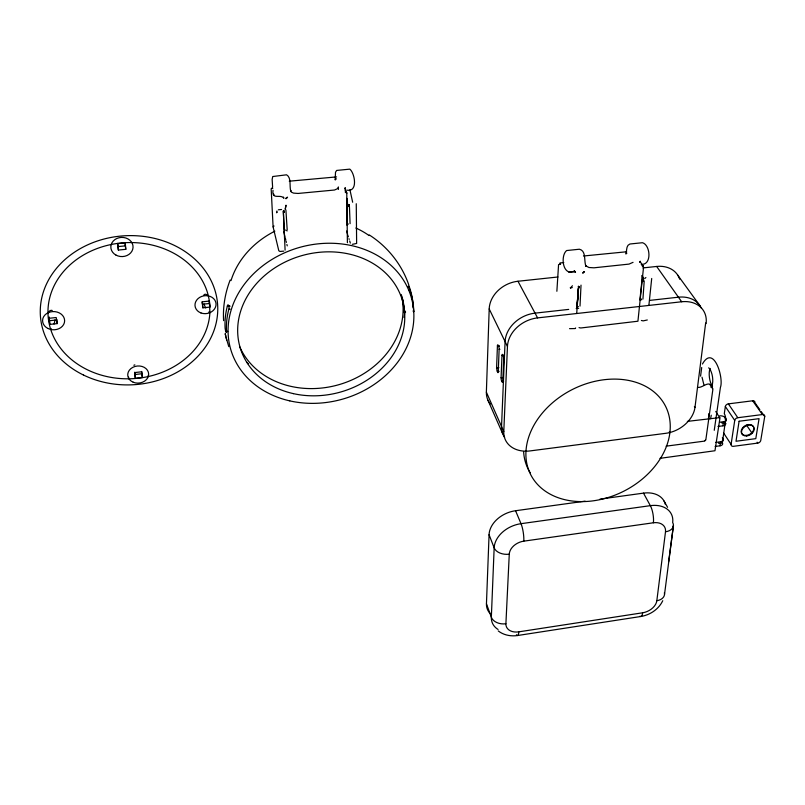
<?xml version="1.0" encoding="UTF-8"?>
<svg xmlns="http://www.w3.org/2000/svg" width="805" height="805" viewBox="0 0 805 805"><rect width="100%" height="100%" fill="white"/><g stroke="black" fill="none" stroke-linecap="round" stroke-linejoin="round"><path stroke-width="1.21" d="M57.165 321.145L57.175 323.61L49.83 324.395L49.256 317.039M643.628 279.023L643.245 280.553L643.084 279.134L643.577 280.653M348.726 205.839L349.169 204.561M498.255 371.638L499.13 349.37A2.234 0.513 83.4 0 0 498.627 346.301L498.064 345.114A2.234 0.513 83.4 0 0 497.43 345.798L496.574 368.368L497.621 372.262A2.214 0.503 83.2 0 0 498.255 371.638L499.06 371.548M643.356 280.07L643.235 279.325M490.275 403.939A27.481 21.685 -24.9 0 1 486.371 392.156L489.199 308.939A28.588 23.365 -27.4 0 1 517.977 281.257L557.956 276.99M498.054 629.46A25.669 18.113 -21.3 0 1 491.342 617.274L486.451 603.8L489.068 534.701A26.283 19.37 -22.3 0 1 515.562 510.732L585.124 501.163M501.082 377.736L501.988 355.387A2.254 0.523 83.3 0 1 502.642 354.713L503.226 355.931A2.254 0.523 83.3 0 1 503.719 359.03L502.793 381.429A2.234 0.513 83.1 0 1 502.149 382.033L501.575 380.805A2.234 0.513 83.1 0 1 501.082 377.736L503.427 377.454M705.663 322.976L694.987 407.36A28.245 21.111 -29.8 0 1 665.856 433.301L530.133 450.911A28.588 22.057 -24.8 0 1 503.789 431.591L507.452 346.462L489.199 308.939M348.736 205.446L348.887 206.171M643.426 280.663L643.366 279.989M580.013 306.091L581.019 285.111M642.662 612.786L518.792 631.845A13.916 9.771 -21.3 0 1 505.902 623.744L509.273 554.172A14.42 10.495 -22.3 0 1 523.813 541.151L653.398 522.777A14.218 10.103 -26.5 0 1 665.504 531.793L656.83 600.721A13.705 9.429 -25.1 0 1 642.662 612.786A11.823 3.482 79.9 0 1 639.905 616.248M404.442 312.934L404.442 312.229A85.078 71.504 -15.8 0 0 401.202 294.489M209.904 312.682L209.401 301.07L208.364 295.888A81.053 68.093 -3 0 0 80.49 256.855A81.053 68.093 -3 0 0 90.975 371.427A81.053 68.093 -3 0 0 209.904 312.682A9.972 4.156 68.6 0 1 208.877 311.978M556.869 291.279L558.579 264.503M348.907 204.913L348.696 205.708L348.726 204.852M642.933 299.108L644.211 280.985M345.124 190.564L345.134 187.947L346.754 193.109L345.154 191.902L346.764 193.12M578.453 287.244L576.954 307.027M576.722 313.296L578.694 286.379M718.422 443.163L720.203 443.485A2.485 1.429 8.9 0 0 721.2 443.344L722.508 441.915L725.486 420.713M722.508 441.915L722.377 440.848M643.366 280.321L643.054 281.036M643.547 267.159L637.932 321.215L580.787 327.987L579.037 327.625M648.9 305.216L651.708 278.47M283.732 251.15L279.939 251.462L278.802 250.747L273.106 226.909L274.032 226.014M578.865 287.184L578.393 286.339L579.037 287.677L578.372 286.359L578.896 287.606M664.538 594.291L673.443 525.524L668.593 562.021M347.116 224.917L346.814 198.342L347.569 203.574M700.571 376.136L701.708 367.513M348.716 205.849L348.414 206.533M276.94 210.97L276.598 212.762L277.131 212.168M708.45 419.204L708.843 413.599M705.814 439.963L712.868 389.449C710.04 377.948 703.258 388.413 697.502 387.386M714.256 430.303L720.405 387.457C724.007 378.119 713.753 343.886 702.433 364.011M759.84 409.665L754.959 402.782A2.888 2.103 -32.2 0 0 752.665 400.789L728.364 403.869A2.888 2.123 -31.5 0 0 725.345 406.545L724.299 413.649A5.887 2.224 81.7 0 1 725.728 421.468M715.082 446.453L720.002 445.809L720.596 441.764A4.337 2.485 8.9 0 0 722.96 438.745L722.337 437.789M717.969 426.479L722.93 425.835L723.534 421.719A4.377 2.455 8.6 0 0 725.919 418.731L725.285 417.785A4.377 2.455 8.6 0 0 719.63 415.853M725.094 419.073L725.285 417.785M731.091 444.39L734.734 420.411A2.928 2.133 -31.4 0 1 737.813 417.715L762.416 414.545A2.928 2.113 -32 0 1 764.72 416.537L760.755 440.456A2.888 2.073 -31.3 0 1 757.716 443.102L733.425 446.322A2.898 2.083 -30.6 0 1 731.091 444.39L723.564 432.949M226.497 332.435L226.517 331.61A94.708 79.604 -15.8 0 1 228.811 309.291A2.113 0.654 -85.5 0 0 228.811 306.292L228.338 305.316A2.284 0.664 -85.1 0 0 228.177 305.035M284.185 212.228L283.823 210.769L284.215 211.936M710.624 418.731L711.248 415.209M286.107 198.241L286.006 198.755L287.556 197.225L286.107 198.231L286.942 197.396M633.042 262.339L629.027 264.1L593.979 267.813L588.948 267.502L585.537 265.67L586 266.334C583.665 261.062 586.593 251.009 579.419 249.218L566.65 250.546C560.34 255.447 562.433 276.266 574.005 271.476L573.472 271.526L575.525 272.311L574.267 270.691L574.649 271.416M647.301 319.977L643.185 320.873L641.374 320.481M725.526 421.488L724.208 422.897A2.516 1.409 8.7 0 1 723.212 423.048L721.401 422.716M336.349 178.77L335.162 179.867L335.514 172.22L336.651 170.439L349.793 169.141C354.703 172.944 358.305 191.952 347.257 190.211M575.645 327.967L575.193 328.49M404.412 313.115L404.271 312.863A85.28 44.798 -2.3 0 0 404.019 311.776L403.677 308.969A85.27 71.776 -15.7 0 0 402.611 299.39M582.931 272.734L582.76 273.277L584.48 271.657L583.313 272.211L583.856 271.838M285.292 209.36L286.006 205.184L285.191 209.099M230.16 280.019C225.159 292.919 222.754 306.816 223.609 320.652M710.171 368.438C708.118 372.645 709.467 382.757 712.546 386.269M705.542 440.043L704.848 440.697M335.262 179.676L335.524 179.143M356.565 243.482L352.318 244.328M356.635 243.382L356.263 203.725M347.025 225.098L347.378 224.414M662.757 600.701C658.742 609.284 650.017 615.02 640.8 616.499L517.535 635.527C510.833 636.534 503.628 635.165 498.245 630.919M572.436 285.765L570.524 287.858L571.117 287.667L570.242 287.767L572.295 287.566M710.966 387.346L711.841 386.32C713.894 380.554 712.294 372.433 709.467 368.469L708.611 367.875M576.863 307.097L578.372 306.514M347.307 224.545L348.364 223.981M645.892 277.514L644.875 278.48M133.861 365.259L134.848 364.856M626.864 253.152L625.888 253.988C627.075 250.737 625.817 245.424 629.933 244.006L642.42 242.718C650.45 244.75 652.171 265.308 641.223 264.342M640.78 299.52L639.905 300.034L642.44 275.501L642.41 277.987M284.93 230.24L285.523 230.069M575.082 328.561L569.538 328.661M600.027 499.11L643.497 493.133A25.921 18.656 -26.6 0 1 665.413 504.544M715.675 442.408L720.596 441.764M659.969 458.347L714.971 450.74L719.942 418.187L715.756 411.446M666.138 446.161L704.757 441.08M719.811 422.202L723.534 421.719M724.903 423.883L725.828 423.762M687.349 421.387L719.851 417.604M497.057 371.055L498.667 370.864M501.575 380.805L503.195 380.614M502.793 381.429L503.608 381.329M503.719 359.03L504.544 358.939M496.574 368.016L498.899 367.744M497.43 345.798L499.04 345.617M498.627 346.301L499.442 346.21M499.13 349.37L499.935 349.279M501.988 355.387L503.618 355.196M503.226 355.931L504.041 355.83M141.992 373.731L142.334 377.505L135.341 378.3L135.029 374.516L141.992 373.731L141.71 371.447M507.452 346.462A29.785 23.838 -27.1 0 1 537.589 317.895L681.654 301.764A29.483 22.721 -32.7 0 1 706.086 323.56M568.712 309.402L535.043 313.145A29.634 23.778 -27.2 0 0 505.087 341.602L501.535 426.489A28.447 22.017 -24.8 0 0 504.614 437.316M576.189 308.567L578.684 308.295M649.746 300.386L678.424 297.196A29.332 22.671 -32.7 0 1 701.195 307.953M229.334 305.87L227.352 306.081A95.141 80.097 -15.7 0 0 225.108 328.349L225.662 331.247L226.899 331.107M404.019 311.776L405.197 311.646M226.517 331.61L227.735 331.479M404.442 312.229L405.609 312.058M413.156 311.233L413.74 311.163A94.708 79.604 -15.8 0 0 409.785 290.042L408.839 286.037M642.913 267.924L656.659 266.455A28.316 22.299 -33.2 0 1 679.682 279.214M560.008 262.903L563.782 262.641M209.401 301.07L202.317 301.815L202.89 307.832L209.944 307.087L209.119 301.12M209.34 303.515L202.297 304.26L202.075 301.855M49.85 320.682L57.165 319.907M408.034 286.942L409.292 286.811A95.141 80.097 -15.7 0 1 413.207 307.892M228.801 306.313L230.119 306.172M407.763 287.345L409.021 287.214M228.811 309.291L230.109 309.15M408.558 290.172L409.785 290.042M583.474 256L626.652 251.764M117.691 243.382L118.104 246.582L125.5 245.867L125.791 249.329L118.365 250.053L117.54 243.633L124.986 242.919L125.791 249.329M278.349 209.793L281.559 209.491M289.277 181.185L336.591 176.909M568.511 271.979L573.764 271.506M643.296 266.113L641.998 265.539L643.437 266.817L640.136 261.514M559.616 263.949L560.612 264.07L559.777 264.211M271.909 188.038L272.835 188.179L272.03 188.3M345.768 191.952L346.633 192.616M642.601 265.59L643.376 266.284M369.233 234.919C387.507 246.582 401.796 264.382 408.789 284.93M643.748 278.148L641.917 275.672M286.63 230.361L287.053 230.995M283.813 211.081L284.256 212.057A1.61 0.835 84.4 0 0 284.105 211.614L284.074 211.494M677.73 275.139L700.068 305.93M761.238 411.627L764.72 416.537M752.665 400.789L762.416 414.545M656.659 266.455L681.654 301.764M641.676 299.863L640.418 297.961M746.587 425.231L752.252 433.482M757.113 442.217L757.716 443.102M728.364 403.869L737.813 417.715M725.345 406.545L734.734 420.411M709.789 384.408L712.667 388.654M226.225 332.515L226.145 332.364A95.201 49.88 -2.3 0 1 225.662 331.247M724.681 421.901L725.315 422.846A4.367 2.465 8.7 0 1 722.93 425.835M694.403 406.455L694.987 407.36M669.327 431.852L669.891 432.778M664.085 501.082L667.576 507.301M643.497 493.133L650.339 505.661A12.246 3.854 80.9 0 1 653.398 522.777M284.064 211.554L283.843 210.97M517.977 281.257L537.589 317.895M408.96 285.966L409.292 286.811M525.665 450.538L525.957 451.182M486.371 392.156L503.789 431.591M273.016 190.272C271.637 200.455 280.583 193.623 283.924 198.251L283.42 197.114M487.951 400.226L502.743 433.845M515.562 510.732L521.016 523.683A12.457 2.817 81.6 0 1 523.813 541.151M703.983 385.162L702.02 377.193M578.906 287.315L578.956 287.435A1.67 1.137 85.4 0 0 578.775 286.983M489.068 534.701L494.159 547.853L491.342 617.274A11.894 8.312 3.9 0 0 505.902 623.744M228.781 346.613L226.094 337.506M352.66 202.236L349.923 189.759M346.583 231.015L347.669 234.497M348.012 235.613L348.384 236.811M348.968 238.693L349.189 239.397M349.682 240.977L350.336 243.08M273.71 194.075L274.082 195.384M283.672 231.448L284.98 236.73M285.272 237.878L285.835 240.182M286.117 241.289L286.389 242.406M286.912 244.489L287.244 245.857M225.823 336.339L225.189 333.652L226.738 340.203M202.498 305.447L202.89 307.832M49.83 324.395L48.823 318.307L56.189 317.532L57.175 323.61M209.451 301.593L209.934 306.916M134.737 372.232L135.029 374.516M135.341 378.3L134.606 372.584L141.62 371.789L142.334 377.505M413.378 310.237L413.448 310.75A95.201 49.88 -2.3 0 1 413.629 311.837L413.74 311.213M125.097 242.667L125.5 245.867M272.603 186.941L272.14 179.445L272.734 176.526L286.59 174.806C291.631 177.674 289.216 186.106 290.776 191.127L290.595 190.342L291.34 192.133L293.563 193.109L298.051 193.452L334.538 190.02L337.919 188.461L338.382 186.951L338.422 189.427M118.104 246.582L118.365 250.053M285.896 209.904L287.184 229.757M271.164 188.692L273.106 226.909M283.33 211.141L284.195 230.351M283.32 210.95L285.091 250.124M349.44 206.513L350.084 223.669M346.764 193.14L347.398 242.697M722.498 443.012A4.327 2.485 8.9 0 1 720.002 445.809M725.275 423.118A5.887 2.224 81.7 0 1 724.953 423.631M47.968 312.813A9.982 4.649 -81.1 0 1 52.255 310.489M54.911 319.947A9.982 4.649 -81.1 0 1 54.056 324.013M51.409 328.853A9.982 4.649 -81.1 0 1 50.705 329.466M148.271 375.241A9.881 8.392 -8.2 0 1 148.271 376.559M128.931 378.773A9.881 8.392 -8.2 0 1 128.619 377.143M205.758 307.993A9.972 4.156 68.6 0 1 204.017 303.998M203.856 294.992A9.972 4.156 68.6 0 1 208.364 295.888M401.896 297.085A85.179 71.766 -15.7 0 1 340.485 384.206A85.179 71.766 -15.7 0 1 239.679 346.734M231.015 280.583A85.37 72.692 -15.5 0 1 274.847 231.186M355.84 228.026A85.37 72.692 -15.5 0 1 369.072 235.553M404.865 310.68A88.127 74.352 -15.7 0 1 404.06 317.512M248.383 363.941A88.127 74.352 -15.7 0 1 246.894 362.31M227.352 306.101A2.284 0.664 -85.1 0 1 227.875 305.015M530.203 472.746A75.237 56.873 -26.9 0 1 523.622 451.726M664.397 592.711A11.813 7.879 9.7 0 1 656.83 600.721M665.504 531.793A12.226 7.678 8.7 0 0 672.678 522.485A26.213 18.716 -26.5 0 0 650.339 505.661L521.016 523.683A26.595 19.441 -22.3 0 0 494.159 547.853A12.317 8.12 3.5 0 0 509.273 554.172M518.792 631.845A12.015 2.546 81 0 1 516.428 634.722M490.064 613.46A25.388 18.052 -21.3 0 1 486.451 603.8M578.513 287.999L577.044 306.383L578.513 287.999M640.206 261.343L640.056 262.44L640.206 261.343M739.091 421.246L736.012 441.261L755.794 438.645L759.065 418.66L739.091 421.246M345.254 188.461L345.124 187.897L345.244 188.42M746.326 435.445A6.812 4.911 -31.3 0 0 753.48 426.771A6.812 4.911 -31.3 0 0 742.673 427.737A6.812 4.911 -31.3 0 0 746.326 435.445M746.668 435.968A6.812 4.921 -31.3 0 0 753.842 427.284A6.812 4.921 -31.3 0 0 743.015 428.25A6.812 4.921 -31.3 0 0 746.668 435.968M47.938 328.47A11.029 9.117 1 0 0 64.631 320.893A11.029 9.117 1 0 0 48.25 312.682A11.029 9.117 1 0 0 47.938 328.47M115.96 255.084A11.109 9.59 -0.5 0 0 133.046 247.407A11.109 9.59 -0.5 0 0 116.826 238.491A11.109 9.59 -0.5 0 0 115.96 255.084M133.197 382.214A10.475 8.563 -4.9 0 0 148.653 374.013A10.475 8.563 -4.9 0 0 132.724 367.382A10.475 8.563 -4.9 0 0 133.197 382.214M200.948 312.944A10.576 8.976 -7.8 0 0 216.032 303.586A10.576 8.976 -7.8 0 0 199.58 297.458A10.576 8.976 -7.8 0 0 200.948 312.944M83.468 375.029A88.791 74.613 -3 0 0 217.753 310.046A88.791 74.613 -3 0 0 85.803 245.726A88.791 74.613 -3 0 0 83.468 375.029M289.77 400.87A93.944 78.85 -15.8 0 0 412.361 301.704A93.944 78.85 -15.8 0 0 260.79 267.33A93.944 78.85 -15.8 0 0 289.77 400.87M293.443 393.645A84.485 70.9 -15.8 0 0 403.345 304.139A84.485 70.9 -15.8 0 0 266.858 273.69A84.485 70.9 -15.8 0 0 293.443 393.645M580.385 501.596A75.61 56.984 -26.9 0 0 667.536 410.832A75.61 56.984 -26.9 0 0 546.293 408.668A75.61 56.984 -26.9 0 0 580.385 501.596"/></g></svg>
